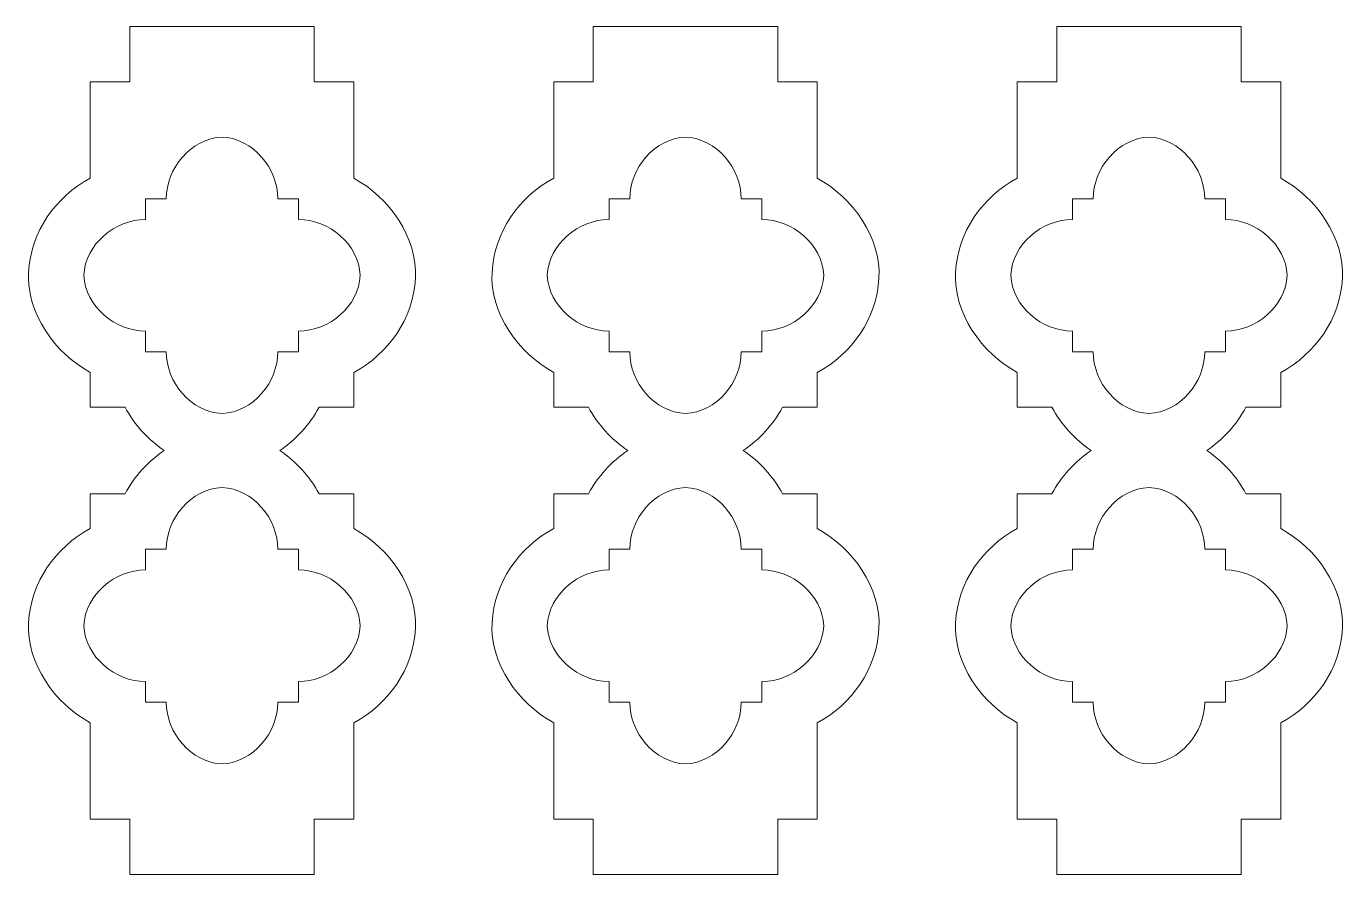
# Model space of a CAD drawing. Header units: millimetres. Extents: x -271 to 347, y -302 to 286.
# Drawn here: x -268.4 to -196.9, y 36.5 to 82.5 of the extents above; entities that cross this region are included whole.
import ezdxf

# ---------------------------------------------------------------- set-up
doc = ezdxf.new("R2010")
doc.units = ezdxf.units.MM
doc.header["$MEASUREMENT"] = 0
doc.layers.add('layer 1', color=7, linetype='Continuous')

msp = doc.modelspace()

# ---------------------------------------------------------------- linework, layer by layer
at = {"layer": 'layer 1', "color": 7, "lineweight": 9}
for points, knots in [([(-250.6276, 39.4543), (-250.6276, 39.4543), (-252.7753, 39.4543), (-252.7753, 39.4543), (-252.7753, 39.4543), (-252.7753, 39.4543), (-252.7753, 36.4543), (-252.7753, 36.4543), (-252.7753, 36.4543), (-252.7753, 36.4543), (-262.7753, 36.4543), (-262.7753, 36.4543), (-262.7753, 36.4543), (-262.7753, 36.4543), (-262.7753, 39.4543), (-262.7753, 39.4543), (-262.7753, 39.4543), (-262.7753, 39.4543), (-264.923, 39.4543), (-264.923, 39.4543), (-264.923, 39.4543), (-264.923, 39.4543), (-264.923, 44.6907), (-264.923, 44.6907), (-264.923, 44.6907), (-266.8373, 45.7157), (-268.3887, 47.9065), (-268.2711, 50.1142), (-268.2711, 50.1142), (-268.1531, 52.3286), (-266.7905, 54.2179), (-264.923, 55.2175), (-264.923, 55.2175), (-264.923, 55.2175), (-264.923, 57.1022), (-264.923, 57.1022), (-264.923, 57.1022), (-264.923, 57.1022), (-263.038, 57.1022), (-263.038, 57.1022), (-263.038, 57.1022), (-262.5318, 58.0477), (-261.7976, 58.8638), (-260.9087, 59.4545), (-260.9087, 59.4545), (-261.7974, 60.0449), (-262.5315, 60.8608), (-263.0377, 61.8059), (-263.0377, 61.8059), (-263.0377, 61.8059), (-264.923, 61.8059), (-264.923, 61.8059), (-264.923, 61.8059), (-264.923, 61.8059), (-264.923, 63.691), (-264.923, 63.691), (-264.923, 63.691), (-266.8373, 64.716), (-268.3887, 66.9068), (-268.2711, 69.1145), (-268.2711, 69.1145), (-268.1531, 71.3289), (-266.7905, 73.2182), (-264.923, 74.2178), (-264.923, 74.2178), (-264.923, 74.2178), (-264.923, 79.4543), (-264.923, 79.4543), (-264.923, 79.4543), (-264.923, 79.4543), (-262.7753, 79.4543), (-262.7753, 79.4543), (-262.7753, 79.4543), (-262.7753, 79.4543), (-262.7753, 82.4543), (-262.7753, 82.4543), (-262.7753, 82.4543), (-262.7753, 82.4543), (-252.7753, 82.4543), (-252.7753, 82.4543), (-252.7753, 82.4543), (-252.7753, 82.4543), (-252.7753, 79.4543), (-252.7753, 79.4543), (-252.7753, 79.4543), (-252.7753, 79.4543), (-250.6276, 79.4543), (-250.6276, 79.4543), (-250.6276, 79.4543), (-250.6276, 79.4543), (-250.6276, 74.2178), (-250.6276, 74.2178), (-250.6276, 74.2178), (-248.7133, 73.1932), (-247.1619, 71.0032), (-247.2795, 68.7953), (-247.2795, 68.7953), (-247.3975, 66.581), (-248.76, 64.691), (-250.6276, 63.691), (-250.6276, 63.691), (-250.6276, 63.691), (-250.6276, 61.8059), (-250.6276, 61.8059), (-250.6276, 61.8059), (-250.6276, 61.8059), (-252.5129, 61.8059), (-252.5129, 61.8059), (-252.5129, 61.8059), (-253.0191, 60.8608), (-253.7532, 60.0449), (-254.6419, 59.4545), (-254.6419, 59.4545), (-253.753, 58.8638), (-253.0188, 58.0477), (-252.5126, 57.1022), (-252.5126, 57.1022), (-252.5126, 57.1022), (-250.6276, 57.1022), (-250.6276, 57.1022), (-250.6276, 57.1022), (-250.6276, 57.1022), (-250.6276, 55.2175), (-250.6276, 55.2175), (-250.6276, 55.2175), (-248.7133, 54.1929), (-247.1619, 52.0029), (-247.2795, 49.795), (-247.2795, 49.795), (-247.3975, 47.5807), (-248.76, 45.6907), (-250.6276, 44.6907), (-250.6276, 44.6907), (-250.6276, 44.6907), (-250.6276, 39.4543), (-250.6276, 39.4543)], [0, 0, 0, 0, 0.0285714, 0.0285714, 0.0285714, 0.0285714, 0.0571429, 0.0571429, 0.0571429, 0.0571429, 0.0857143, 0.0857143, 0.0857143, 0.0857143, 0.1142857, 0.1142857, 0.1142857, 0.1142857, 0.1428571, 0.1428571, 0.1428571, 0.1428571, 0.1714286, 0.1714286, 0.1714286, 0.1714286, 0.2, 0.2, 0.2, 0.2, 0.2285714, 0.2285714, 0.2285714, 0.2285714, 0.2571429, 0.2571429, 0.2571429, 0.2571429, 0.2857143, 0.2857143, 0.2857143, 0.2857143, 0.3142857, 0.3142857, 0.3142857, 0.3142857, 0.3428571, 0.3428571, 0.3428571, 0.3428571, 0.3714286, 0.3714286, 0.3714286, 0.3714286, 0.4, 0.4, 0.4, 0.4, 0.4285714, 0.4285714, 0.4285714, 0.4285714, 0.4571429, 0.4571429, 0.4571429, 0.4571429, 0.4857143, 0.4857143, 0.4857143, 0.4857143, 0.5142857, 0.5142857, 0.5142857, 0.5142857, 0.5428571, 0.5428571, 0.5428571, 0.5428571, 0.5714286, 0.5714286, 0.5714286, 0.5714286, 0.6, 0.6, 0.6, 0.6, 0.6285714, 0.6285714, 0.6285714, 0.6285714, 0.6571429, 0.6571429, 0.6571429, 0.6571429, 0.6857143, 0.6857143, 0.6857143, 0.6857143, 0.7142857, 0.7142857, 0.7142857, 0.7142857, 0.7428571, 0.7428571, 0.7428571, 0.7428571, 0.7714286, 0.7714286, 0.7714286, 0.7714286, 0.8, 0.8, 0.8, 0.8, 0.8285714, 0.8285714, 0.8285714, 0.8285714, 0.8571429, 0.8571429, 0.8571429, 0.8571429, 0.8857143, 0.8857143, 0.8857143, 0.8857143, 0.9142857, 0.9142857, 0.9142857, 0.9142857, 0.9428571, 0.9428571, 0.9428571, 0.9428571, 1, 1, 1, 1]), ([(-225.487, 39.4543), (-225.487, 39.4543), (-227.6347, 39.4543), (-227.6347, 39.4543), (-227.6347, 39.4543), (-227.6347, 39.4543), (-227.6347, 36.4543), (-227.6347, 36.4543), (-227.6347, 36.4543), (-227.6347, 36.4543), (-237.6347, 36.4543), (-237.6347, 36.4543), (-237.6347, 36.4543), (-237.6347, 36.4543), (-237.6347, 39.4543), (-237.6347, 39.4543), (-237.6347, 39.4543), (-237.6347, 39.4543), (-239.7824, 39.4543), (-239.7824, 39.4543), (-239.7824, 39.4543), (-239.7824, 39.4543), (-239.7824, 44.6907), (-239.7824, 44.6907), (-239.7824, 44.6907), (-241.6967, 45.7157), (-243.2481, 47.9065), (-243.1305, 50.1142), (-243.1305, 50.1142), (-243.0125, 52.3286), (-241.6499, 54.2179), (-239.7824, 55.2175), (-239.7824, 55.2175), (-239.7824, 55.2175), (-239.7824, 57.1022), (-239.7824, 57.1022), (-239.7824, 57.1022), (-239.7824, 57.1022), (-237.8974, 57.1022), (-237.8974, 57.1022), (-237.8974, 57.1022), (-237.3912, 58.0477), (-236.657, 58.8638), (-235.7681, 59.4545), (-235.7681, 59.4545), (-236.6568, 60.0449), (-237.3909, 60.8608), (-237.8971, 61.8059), (-237.8971, 61.8059), (-237.8971, 61.8059), (-239.7824, 61.8059), (-239.7824, 61.8059), (-239.7824, 61.8059), (-239.7824, 61.8059), (-239.7824, 63.691), (-239.7824, 63.691), (-239.7824, 63.691), (-241.6967, 64.716), (-243.2481, 66.9068), (-243.1305, 69.1145), (-243.1305, 69.1145), (-243.0125, 71.3289), (-241.6499, 73.2182), (-239.7824, 74.2178), (-239.7824, 74.2178), (-239.7824, 74.2178), (-239.7824, 79.4543), (-239.7824, 79.4543), (-239.7824, 79.4543), (-239.7824, 79.4543), (-237.6347, 79.4543), (-237.6347, 79.4543), (-237.6347, 79.4543), (-237.6347, 79.4543), (-237.6347, 82.4543), (-237.6347, 82.4543), (-237.6347, 82.4543), (-237.6347, 82.4543), (-227.6347, 82.4543), (-227.6347, 82.4543), (-227.6347, 82.4543), (-227.6347, 82.4543), (-227.6347, 79.4543), (-227.6347, 79.4543), (-227.6347, 79.4543), (-227.6347, 79.4543), (-225.487, 79.4543), (-225.487, 79.4543), (-225.487, 79.4543), (-225.487, 79.4543), (-225.487, 74.2178), (-225.487, 74.2178), (-225.487, 74.2178), (-223.5727, 73.1932), (-222.0213, 71.0032), (-222.1389, 68.7953), (-222.1389, 68.7953), (-222.2569, 66.581), (-223.6194, 64.691), (-225.487, 63.691), (-225.487, 63.691), (-225.487, 63.691), (-225.487, 61.8059), (-225.487, 61.8059), (-225.487, 61.8059), (-225.487, 61.8059), (-227.3723, 61.8059), (-227.3723, 61.8059), (-227.3723, 61.8059), (-227.8785, 60.8608), (-228.6126, 60.0449), (-229.5013, 59.4545), (-229.5013, 59.4545), (-228.6124, 58.8638), (-227.8782, 58.0477), (-227.372, 57.1022), (-227.372, 57.1022), (-227.372, 57.1022), (-225.487, 57.1022), (-225.487, 57.1022), (-225.487, 57.1022), (-225.487, 57.1022), (-225.487, 55.2175), (-225.487, 55.2175), (-225.487, 55.2175), (-223.5727, 54.1929), (-222.0213, 52.0029), (-222.1389, 49.795), (-222.1389, 49.795), (-222.2569, 47.5807), (-223.6194, 45.6907), (-225.487, 44.6907), (-225.487, 44.6907), (-225.487, 44.6907), (-225.487, 39.4543), (-225.487, 39.4543)], [0, 0, 0, 0, 0.0285714, 0.0285714, 0.0285714, 0.0285714, 0.0571429, 0.0571429, 0.0571429, 0.0571429, 0.0857143, 0.0857143, 0.0857143, 0.0857143, 0.1142857, 0.1142857, 0.1142857, 0.1142857, 0.1428571, 0.1428571, 0.1428571, 0.1428571, 0.1714286, 0.1714286, 0.1714286, 0.1714286, 0.2, 0.2, 0.2, 0.2, 0.2285714, 0.2285714, 0.2285714, 0.2285714, 0.2571429, 0.2571429, 0.2571429, 0.2571429, 0.2857143, 0.2857143, 0.2857143, 0.2857143, 0.3142857, 0.3142857, 0.3142857, 0.3142857, 0.3428571, 0.3428571, 0.3428571, 0.3428571, 0.3714286, 0.3714286, 0.3714286, 0.3714286, 0.4, 0.4, 0.4, 0.4, 0.4285714, 0.4285714, 0.4285714, 0.4285714, 0.4571429, 0.4571429, 0.4571429, 0.4571429, 0.4857143, 0.4857143, 0.4857143, 0.4857143, 0.5142857, 0.5142857, 0.5142857, 0.5142857, 0.5428571, 0.5428571, 0.5428571, 0.5428571, 0.5714286, 0.5714286, 0.5714286, 0.5714286, 0.6, 0.6, 0.6, 0.6, 0.6285714, 0.6285714, 0.6285714, 0.6285714, 0.6571429, 0.6571429, 0.6571429, 0.6571429, 0.6857143, 0.6857143, 0.6857143, 0.6857143, 0.7142857, 0.7142857, 0.7142857, 0.7142857, 0.7428571, 0.7428571, 0.7428571, 0.7428571, 0.7714286, 0.7714286, 0.7714286, 0.7714286, 0.8, 0.8, 0.8, 0.8, 0.8285714, 0.8285714, 0.8285714, 0.8285714, 0.8571429, 0.8571429, 0.8571429, 0.8571429, 0.8857143, 0.8857143, 0.8857143, 0.8857143, 0.9142857, 0.9142857, 0.9142857, 0.9142857, 0.9428571, 0.9428571, 0.9428571, 0.9428571, 1, 1, 1, 1]), ([(-200.3465, 39.4543), (-200.3465, 39.4543), (-202.4942, 39.4543), (-202.4942, 39.4543), (-202.4942, 39.4543), (-202.4942, 39.4543), (-202.4942, 36.4543), (-202.4942, 36.4543), (-202.4942, 36.4543), (-202.4942, 36.4543), (-212.4942, 36.4543), (-212.4942, 36.4543), (-212.4942, 36.4543), (-212.4942, 36.4543), (-212.4942, 39.4543), (-212.4942, 39.4543), (-212.4942, 39.4543), (-212.4942, 39.4543), (-214.6419, 39.4543), (-214.6419, 39.4543), (-214.6419, 39.4543), (-214.6419, 39.4543), (-214.6419, 44.6907), (-214.6419, 44.6907), (-214.6419, 44.6907), (-216.5562, 45.7157), (-218.1076, 47.9065), (-217.99, 50.1142), (-217.99, 50.1142), (-217.872, 52.3286), (-216.5094, 54.2179), (-214.6419, 55.2175), (-214.6419, 55.2175), (-214.6419, 55.2175), (-214.6419, 57.1022), (-214.6419, 57.1022), (-214.6419, 57.1022), (-214.6419, 57.1022), (-212.7569, 57.1022), (-212.7569, 57.1022), (-212.7569, 57.1022), (-212.2507, 58.0477), (-211.5165, 58.8638), (-210.6276, 59.4545), (-210.6276, 59.4545), (-211.5163, 60.0449), (-212.2504, 60.8608), (-212.7566, 61.8059), (-212.7566, 61.8059), (-212.7566, 61.8059), (-214.6419, 61.8059), (-214.6419, 61.8059), (-214.6419, 61.8059), (-214.6419, 61.8059), (-214.6419, 63.691), (-214.6419, 63.691), (-214.6419, 63.691), (-216.5562, 64.716), (-218.1076, 66.9068), (-217.99, 69.1145), (-217.99, 69.1145), (-217.872, 71.3289), (-216.5094, 73.2182), (-214.6419, 74.2178), (-214.6419, 74.2178), (-214.6419, 74.2178), (-214.6419, 79.4543), (-214.6419, 79.4543), (-214.6419, 79.4543), (-214.6419, 79.4543), (-212.4942, 79.4543), (-212.4942, 79.4543), (-212.4942, 79.4543), (-212.4942, 79.4543), (-212.4942, 82.4543), (-212.4942, 82.4543), (-212.4942, 82.4543), (-212.4942, 82.4543), (-202.4942, 82.4543), (-202.4942, 82.4543), (-202.4942, 82.4543), (-202.4942, 82.4543), (-202.4942, 79.4543), (-202.4942, 79.4543), (-202.4942, 79.4543), (-202.4942, 79.4543), (-200.3465, 79.4543), (-200.3465, 79.4543), (-200.3465, 79.4543), (-200.3465, 79.4543), (-200.3465, 74.2178), (-200.3465, 74.2178), (-200.3465, 74.2178), (-198.4322, 73.1932), (-196.8808, 71.0032), (-196.9984, 68.7953), (-196.9984, 68.7953), (-197.1164, 66.581), (-198.4789, 64.691), (-200.3465, 63.691), (-200.3465, 63.691), (-200.3465, 63.691), (-200.3465, 61.8059), (-200.3465, 61.8059), (-200.3465, 61.8059), (-200.3465, 61.8059), (-202.2318, 61.8059), (-202.2318, 61.8059), (-202.2318, 61.8059), (-202.738, 60.8608), (-203.4721, 60.0449), (-204.3608, 59.4545), (-204.3608, 59.4545), (-203.4719, 58.8638), (-202.7377, 58.0477), (-202.2315, 57.1022), (-202.2315, 57.1022), (-202.2315, 57.1022), (-200.3465, 57.1022), (-200.3465, 57.1022), (-200.3465, 57.1022), (-200.3465, 57.1022), (-200.3465, 55.2175), (-200.3465, 55.2175), (-200.3465, 55.2175), (-198.4322, 54.1929), (-196.8808, 52.0029), (-196.9984, 49.795), (-196.9984, 49.795), (-197.1164, 47.5807), (-198.4789, 45.6907), (-200.3465, 44.6907), (-200.3465, 44.6907), (-200.3465, 44.6907), (-200.3465, 39.4543), (-200.3465, 39.4543)], [0, 0, 0, 0, 0.0285714, 0.0285714, 0.0285714, 0.0285714, 0.0571429, 0.0571429, 0.0571429, 0.0571429, 0.0857143, 0.0857143, 0.0857143, 0.0857143, 0.1142857, 0.1142857, 0.1142857, 0.1142857, 0.1428571, 0.1428571, 0.1428571, 0.1428571, 0.1714286, 0.1714286, 0.1714286, 0.1714286, 0.2, 0.2, 0.2, 0.2, 0.2285714, 0.2285714, 0.2285714, 0.2285714, 0.2571429, 0.2571429, 0.2571429, 0.2571429, 0.2857143, 0.2857143, 0.2857143, 0.2857143, 0.3142857, 0.3142857, 0.3142857, 0.3142857, 0.3428571, 0.3428571, 0.3428571, 0.3428571, 0.3714286, 0.3714286, 0.3714286, 0.3714286, 0.4, 0.4, 0.4, 0.4, 0.4285714, 0.4285714, 0.4285714, 0.4285714, 0.4571429, 0.4571429, 0.4571429, 0.4571429, 0.4857143, 0.4857143, 0.4857143, 0.4857143, 0.5142857, 0.5142857, 0.5142857, 0.5142857, 0.5428571, 0.5428571, 0.5428571, 0.5428571, 0.5714286, 0.5714286, 0.5714286, 0.5714286, 0.6, 0.6, 0.6, 0.6, 0.6285714, 0.6285714, 0.6285714, 0.6285714, 0.6571429, 0.6571429, 0.6571429, 0.6571429, 0.6857143, 0.6857143, 0.6857143, 0.6857143, 0.7142857, 0.7142857, 0.7142857, 0.7142857, 0.7428571, 0.7428571, 0.7428571, 0.7428571, 0.7714286, 0.7714286, 0.7714286, 0.7714286, 0.8, 0.8, 0.8, 0.8, 0.8285714, 0.8285714, 0.8285714, 0.8285714, 0.8571429, 0.8571429, 0.8571429, 0.8571429, 0.8857143, 0.8857143, 0.8857143, 0.8857143, 0.9142857, 0.9142857, 0.9142857, 0.9142857, 0.9428571, 0.9428571, 0.9428571, 0.9428571, 1, 1, 1, 1]), ([(-257.7753, 61.4542), (-256.0864, 61.5448), (-254.7502, 63.147), (-254.7502, 64.8059), (-254.7502, 64.8059), (-254.7502, 64.8059), (-253.6276, 64.8059), (-253.6276, 64.8059), (-253.6276, 64.8059), (-253.6276, 64.8059), (-253.6276, 65.9284), (-253.6276, 65.9284), (-253.6276, 65.9284), (-251.968, 65.9284), (-250.3653, 67.2653), (-250.2753, 68.9549), (-250.2753, 68.9549), (-250.3653, 70.6444), (-251.968, 71.98), (-253.6276, 71.98), (-253.6276, 71.98), (-253.6276, 71.98), (-253.6276, 73.1025), (-253.6276, 73.1025), (-253.6276, 73.1025), (-253.6276, 73.1025), (-254.7502, 73.1025), (-254.7502, 73.1025), (-254.7502, 73.1025), (-254.7502, 74.7621), (-256.0864, 76.3649), (-257.7753, 76.4548), (-257.7753, 76.4548), (-259.4642, 76.3649), (-260.8004, 74.7621), (-260.8004, 73.1025), (-260.8004, 73.1025), (-260.8004, 73.1025), (-261.923, 73.1025), (-261.923, 73.1025), (-261.923, 73.1025), (-261.923, 73.1025), (-261.923, 71.98), (-261.923, 71.98), (-261.923, 71.98), (-263.5826, 71.98), (-265.1853, 70.6444), (-265.2753, 68.9549), (-265.2753, 68.9549), (-265.1853, 67.2653), (-263.5826, 65.9284), (-261.923, 65.9284), (-261.923, 65.9284), (-261.923, 65.9284), (-261.923, 64.8059), (-261.923, 64.8059), (-261.923, 64.8059), (-261.923, 64.8059), (-260.8004, 64.8059), (-260.8004, 64.8059), (-260.8004, 64.8059), (-260.8004, 63.147), (-259.4642, 61.5448), (-257.7753, 61.4542)], [0, 0, 0, 0, 0.0588235, 0.0588235, 0.0588235, 0.0588235, 0.1176471, 0.1176471, 0.1176471, 0.1176471, 0.1764706, 0.1764706, 0.1764706, 0.1764706, 0.2352941, 0.2352941, 0.2352941, 0.2352941, 0.2941176, 0.2941176, 0.2941176, 0.2941176, 0.3529412, 0.3529412, 0.3529412, 0.3529412, 0.4117647, 0.4117647, 0.4117647, 0.4117647, 0.4705882, 0.4705882, 0.4705882, 0.4705882, 0.5294118, 0.5294118, 0.5294118, 0.5294118, 0.5882353, 0.5882353, 0.5882353, 0.5882353, 0.6470588, 0.6470588, 0.6470588, 0.6470588, 0.7058824, 0.7058824, 0.7058824, 0.7058824, 0.7647059, 0.7647059, 0.7647059, 0.7647059, 0.8235294, 0.8235294, 0.8235294, 0.8235294, 0.8823529, 0.8823529, 0.8823529, 0.8823529, 1, 1, 1, 1]), ([(-232.6347, 61.4542), (-230.9458, 61.5448), (-229.6096, 63.147), (-229.6096, 64.8059), (-229.6096, 64.8059), (-229.6096, 64.8059), (-228.487, 64.8059), (-228.487, 64.8059), (-228.487, 64.8059), (-228.487, 64.8059), (-228.487, 65.9284), (-228.487, 65.9284), (-228.487, 65.9284), (-226.8274, 65.9284), (-225.2247, 67.2653), (-225.1347, 68.9549), (-225.1347, 68.9549), (-225.2247, 70.6444), (-226.8274, 71.98), (-228.487, 71.98), (-228.487, 71.98), (-228.487, 71.98), (-228.487, 73.1025), (-228.487, 73.1025), (-228.487, 73.1025), (-228.487, 73.1025), (-229.6096, 73.1025), (-229.6096, 73.1025), (-229.6096, 73.1025), (-229.6096, 74.7621), (-230.9458, 76.3649), (-232.6347, 76.4548), (-232.6347, 76.4548), (-234.3236, 76.3649), (-235.6598, 74.7621), (-235.6598, 73.1025), (-235.6598, 73.1025), (-235.6598, 73.1025), (-236.7824, 73.1025), (-236.7824, 73.1025), (-236.7824, 73.1025), (-236.7824, 73.1025), (-236.7824, 71.98), (-236.7824, 71.98), (-236.7824, 71.98), (-238.442, 71.98), (-240.0447, 70.6444), (-240.1347, 68.9549), (-240.1347, 68.9549), (-240.0447, 67.2653), (-238.442, 65.9284), (-236.7824, 65.9284), (-236.7824, 65.9284), (-236.7824, 65.9284), (-236.7824, 64.8059), (-236.7824, 64.8059), (-236.7824, 64.8059), (-236.7824, 64.8059), (-235.6598, 64.8059), (-235.6598, 64.8059), (-235.6598, 64.8059), (-235.6598, 63.147), (-234.3236, 61.5448), (-232.6347, 61.4542)], [0, 0, 0, 0, 0.0588235, 0.0588235, 0.0588235, 0.0588235, 0.1176471, 0.1176471, 0.1176471, 0.1176471, 0.1764706, 0.1764706, 0.1764706, 0.1764706, 0.2352941, 0.2352941, 0.2352941, 0.2352941, 0.2941176, 0.2941176, 0.2941176, 0.2941176, 0.3529412, 0.3529412, 0.3529412, 0.3529412, 0.4117647, 0.4117647, 0.4117647, 0.4117647, 0.4705882, 0.4705882, 0.4705882, 0.4705882, 0.5294118, 0.5294118, 0.5294118, 0.5294118, 0.5882353, 0.5882353, 0.5882353, 0.5882353, 0.6470588, 0.6470588, 0.6470588, 0.6470588, 0.7058824, 0.7058824, 0.7058824, 0.7058824, 0.7647059, 0.7647059, 0.7647059, 0.7647059, 0.8235294, 0.8235294, 0.8235294, 0.8235294, 0.8823529, 0.8823529, 0.8823529, 0.8823529, 1, 1, 1, 1]), ([(-207.4942, 61.4542), (-205.8053, 61.5448), (-204.4691, 63.147), (-204.4691, 64.8059), (-204.4691, 64.8059), (-204.4691, 64.8059), (-203.3465, 64.8059), (-203.3465, 64.8059), (-203.3465, 64.8059), (-203.3465, 64.8059), (-203.3465, 65.9284), (-203.3465, 65.9284), (-203.3465, 65.9284), (-201.6869, 65.9284), (-200.0842, 67.2653), (-199.9942, 68.9549), (-199.9942, 68.9549), (-200.0842, 70.6444), (-201.6869, 71.98), (-203.3465, 71.98), (-203.3465, 71.98), (-203.3465, 71.98), (-203.3465, 73.1025), (-203.3465, 73.1025), (-203.3465, 73.1025), (-203.3465, 73.1025), (-204.4691, 73.1025), (-204.4691, 73.1025), (-204.4691, 73.1025), (-204.4691, 74.7621), (-205.8053, 76.3649), (-207.4942, 76.4548), (-207.4942, 76.4548), (-209.1831, 76.3649), (-210.5193, 74.7621), (-210.5193, 73.1025), (-210.5193, 73.1025), (-210.5193, 73.1025), (-211.6419, 73.1025), (-211.6419, 73.1025), (-211.6419, 73.1025), (-211.6419, 73.1025), (-211.6419, 71.98), (-211.6419, 71.98), (-211.6419, 71.98), (-213.3015, 71.98), (-214.9042, 70.6444), (-214.9942, 68.9549), (-214.9942, 68.9549), (-214.9042, 67.2653), (-213.3015, 65.9284), (-211.6419, 65.9284), (-211.6419, 65.9284), (-211.6419, 65.9284), (-211.6419, 64.8059), (-211.6419, 64.8059), (-211.6419, 64.8059), (-211.6419, 64.8059), (-210.5193, 64.8059), (-210.5193, 64.8059), (-210.5193, 64.8059), (-210.5193, 63.147), (-209.1831, 61.5448), (-207.4942, 61.4542)], [0, 0, 0, 0, 0.0588235, 0.0588235, 0.0588235, 0.0588235, 0.1176471, 0.1176471, 0.1176471, 0.1176471, 0.1764706, 0.1764706, 0.1764706, 0.1764706, 0.2352941, 0.2352941, 0.2352941, 0.2352941, 0.2941176, 0.2941176, 0.2941176, 0.2941176, 0.3529412, 0.3529412, 0.3529412, 0.3529412, 0.4117647, 0.4117647, 0.4117647, 0.4117647, 0.4705882, 0.4705882, 0.4705882, 0.4705882, 0.5294118, 0.5294118, 0.5294118, 0.5294118, 0.5882353, 0.5882353, 0.5882353, 0.5882353, 0.6470588, 0.6470588, 0.6470588, 0.6470588, 0.7058824, 0.7058824, 0.7058824, 0.7058824, 0.7647059, 0.7647059, 0.7647059, 0.7647059, 0.8235294, 0.8235294, 0.8235294, 0.8235294, 0.8823529, 0.8823529, 0.8823529, 0.8823529, 1, 1, 1, 1]), ([(-257.7753, 42.4539), (-256.0864, 42.5445), (-254.7502, 44.1467), (-254.7502, 45.8056), (-254.7502, 45.8056), (-254.7502, 45.8056), (-253.6276, 45.8056), (-253.6276, 45.8056), (-253.6276, 45.8056), (-253.6276, 45.8056), (-253.6276, 46.9281), (-253.6276, 46.9281), (-253.6276, 46.9281), (-251.968, 46.9281), (-250.3653, 48.265), (-250.2753, 49.9546), (-250.2753, 49.9546), (-250.3653, 51.6441), (-251.968, 52.9797), (-253.6276, 52.9797), (-253.6276, 52.9797), (-253.6276, 52.9797), (-253.6276, 54.1022), (-253.6276, 54.1022), (-253.6276, 54.1022), (-253.6276, 54.1022), (-254.7502, 54.1022), (-254.7502, 54.1022), (-254.7502, 54.1022), (-254.7502, 55.7618), (-256.0864, 57.3646), (-257.7753, 57.4545), (-257.7753, 57.4545), (-259.4642, 57.3646), (-260.8004, 55.7618), (-260.8004, 54.1022), (-260.8004, 54.1022), (-260.8004, 54.1022), (-261.923, 54.1022), (-261.923, 54.1022), (-261.923, 54.1022), (-261.923, 54.1022), (-261.923, 52.9797), (-261.923, 52.9797), (-261.923, 52.9797), (-263.5826, 52.9797), (-265.1853, 51.6441), (-265.2753, 49.9546), (-265.2753, 49.9546), (-265.1853, 48.265), (-263.5826, 46.9281), (-261.923, 46.9281), (-261.923, 46.9281), (-261.923, 46.9281), (-261.923, 45.8056), (-261.923, 45.8056), (-261.923, 45.8056), (-261.923, 45.8056), (-260.8004, 45.8056), (-260.8004, 45.8056), (-260.8004, 45.8056), (-260.8004, 44.1467), (-259.4642, 42.5445), (-257.7753, 42.4539)], [0, 0, 0, 0, 0.0588235, 0.0588235, 0.0588235, 0.0588235, 0.1176471, 0.1176471, 0.1176471, 0.1176471, 0.1764706, 0.1764706, 0.1764706, 0.1764706, 0.2352941, 0.2352941, 0.2352941, 0.2352941, 0.2941176, 0.2941176, 0.2941176, 0.2941176, 0.3529412, 0.3529412, 0.3529412, 0.3529412, 0.4117647, 0.4117647, 0.4117647, 0.4117647, 0.4705882, 0.4705882, 0.4705882, 0.4705882, 0.5294118, 0.5294118, 0.5294118, 0.5294118, 0.5882353, 0.5882353, 0.5882353, 0.5882353, 0.6470588, 0.6470588, 0.6470588, 0.6470588, 0.7058824, 0.7058824, 0.7058824, 0.7058824, 0.7647059, 0.7647059, 0.7647059, 0.7647059, 0.8235294, 0.8235294, 0.8235294, 0.8235294, 0.8823529, 0.8823529, 0.8823529, 0.8823529, 1, 1, 1, 1]), ([(-232.6347, 42.4539), (-230.9458, 42.5445), (-229.6096, 44.1467), (-229.6096, 45.8056), (-229.6096, 45.8056), (-229.6096, 45.8056), (-228.487, 45.8056), (-228.487, 45.8056), (-228.487, 45.8056), (-228.487, 45.8056), (-228.487, 46.9281), (-228.487, 46.9281), (-228.487, 46.9281), (-226.8274, 46.9281), (-225.2247, 48.265), (-225.1347, 49.9546), (-225.1347, 49.9546), (-225.2247, 51.6441), (-226.8274, 52.9797), (-228.487, 52.9797), (-228.487, 52.9797), (-228.487, 52.9797), (-228.487, 54.1022), (-228.487, 54.1022), (-228.487, 54.1022), (-228.487, 54.1022), (-229.6096, 54.1022), (-229.6096, 54.1022), (-229.6096, 54.1022), (-229.6096, 55.7618), (-230.9458, 57.3646), (-232.6347, 57.4545), (-232.6347, 57.4545), (-234.3236, 57.3646), (-235.6598, 55.7618), (-235.6598, 54.1022), (-235.6598, 54.1022), (-235.6598, 54.1022), (-236.7824, 54.1022), (-236.7824, 54.1022), (-236.7824, 54.1022), (-236.7824, 54.1022), (-236.7824, 52.9797), (-236.7824, 52.9797), (-236.7824, 52.9797), (-238.442, 52.9797), (-240.0447, 51.6441), (-240.1347, 49.9546), (-240.1347, 49.9546), (-240.0447, 48.265), (-238.442, 46.9281), (-236.7824, 46.9281), (-236.7824, 46.9281), (-236.7824, 46.9281), (-236.7824, 45.8056), (-236.7824, 45.8056), (-236.7824, 45.8056), (-236.7824, 45.8056), (-235.6598, 45.8056), (-235.6598, 45.8056), (-235.6598, 45.8056), (-235.6598, 44.1467), (-234.3236, 42.5445), (-232.6347, 42.4539)], [0, 0, 0, 0, 0.0588235, 0.0588235, 0.0588235, 0.0588235, 0.1176471, 0.1176471, 0.1176471, 0.1176471, 0.1764706, 0.1764706, 0.1764706, 0.1764706, 0.2352941, 0.2352941, 0.2352941, 0.2352941, 0.2941176, 0.2941176, 0.2941176, 0.2941176, 0.3529412, 0.3529412, 0.3529412, 0.3529412, 0.4117647, 0.4117647, 0.4117647, 0.4117647, 0.4705882, 0.4705882, 0.4705882, 0.4705882, 0.5294118, 0.5294118, 0.5294118, 0.5294118, 0.5882353, 0.5882353, 0.5882353, 0.5882353, 0.6470588, 0.6470588, 0.6470588, 0.6470588, 0.7058824, 0.7058824, 0.7058824, 0.7058824, 0.7647059, 0.7647059, 0.7647059, 0.7647059, 0.8235294, 0.8235294, 0.8235294, 0.8235294, 0.8823529, 0.8823529, 0.8823529, 0.8823529, 1, 1, 1, 1]), ([(-207.4942, 42.4539), (-205.8053, 42.5445), (-204.4691, 44.1467), (-204.4691, 45.8056), (-204.4691, 45.8056), (-204.4691, 45.8056), (-203.3465, 45.8056), (-203.3465, 45.8056), (-203.3465, 45.8056), (-203.3465, 45.8056), (-203.3465, 46.9281), (-203.3465, 46.9281), (-203.3465, 46.9281), (-201.6869, 46.9281), (-200.0842, 48.265), (-199.9942, 49.9546), (-199.9942, 49.9546), (-200.0842, 51.6441), (-201.6869, 52.9797), (-203.3465, 52.9797), (-203.3465, 52.9797), (-203.3465, 52.9797), (-203.3465, 54.1022), (-203.3465, 54.1022), (-203.3465, 54.1022), (-203.3465, 54.1022), (-204.4691, 54.1022), (-204.4691, 54.1022), (-204.4691, 54.1022), (-204.4691, 55.7618), (-205.8053, 57.3646), (-207.4942, 57.4545), (-207.4942, 57.4545), (-209.1831, 57.3646), (-210.5193, 55.7618), (-210.5193, 54.1022), (-210.5193, 54.1022), (-210.5193, 54.1022), (-211.6419, 54.1022), (-211.6419, 54.1022), (-211.6419, 54.1022), (-211.6419, 54.1022), (-211.6419, 52.9797), (-211.6419, 52.9797), (-211.6419, 52.9797), (-213.3015, 52.9797), (-214.9042, 51.6441), (-214.9942, 49.9546), (-214.9942, 49.9546), (-214.9042, 48.265), (-213.3015, 46.9281), (-211.6419, 46.9281), (-211.6419, 46.9281), (-211.6419, 46.9281), (-211.6419, 45.8056), (-211.6419, 45.8056), (-211.6419, 45.8056), (-211.6419, 45.8056), (-210.5193, 45.8056), (-210.5193, 45.8056), (-210.5193, 45.8056), (-210.5193, 44.1467), (-209.1831, 42.5445), (-207.4942, 42.4539)], [0, 0, 0, 0, 0.0588235, 0.0588235, 0.0588235, 0.0588235, 0.1176471, 0.1176471, 0.1176471, 0.1176471, 0.1764706, 0.1764706, 0.1764706, 0.1764706, 0.2352941, 0.2352941, 0.2352941, 0.2352941, 0.2941176, 0.2941176, 0.2941176, 0.2941176, 0.3529412, 0.3529412, 0.3529412, 0.3529412, 0.4117647, 0.4117647, 0.4117647, 0.4117647, 0.4705882, 0.4705882, 0.4705882, 0.4705882, 0.5294118, 0.5294118, 0.5294118, 0.5294118, 0.5882353, 0.5882353, 0.5882353, 0.5882353, 0.6470588, 0.6470588, 0.6470588, 0.6470588, 0.7058824, 0.7058824, 0.7058824, 0.7058824, 0.7647059, 0.7647059, 0.7647059, 0.7647059, 0.8235294, 0.8235294, 0.8235294, 0.8235294, 0.8823529, 0.8823529, 0.8823529, 0.8823529, 1, 1, 1, 1])]:
    msp.add_open_spline(points, degree=3, knots=knots, dxfattribs=at)

doc.saveas('drawing.dxf')
